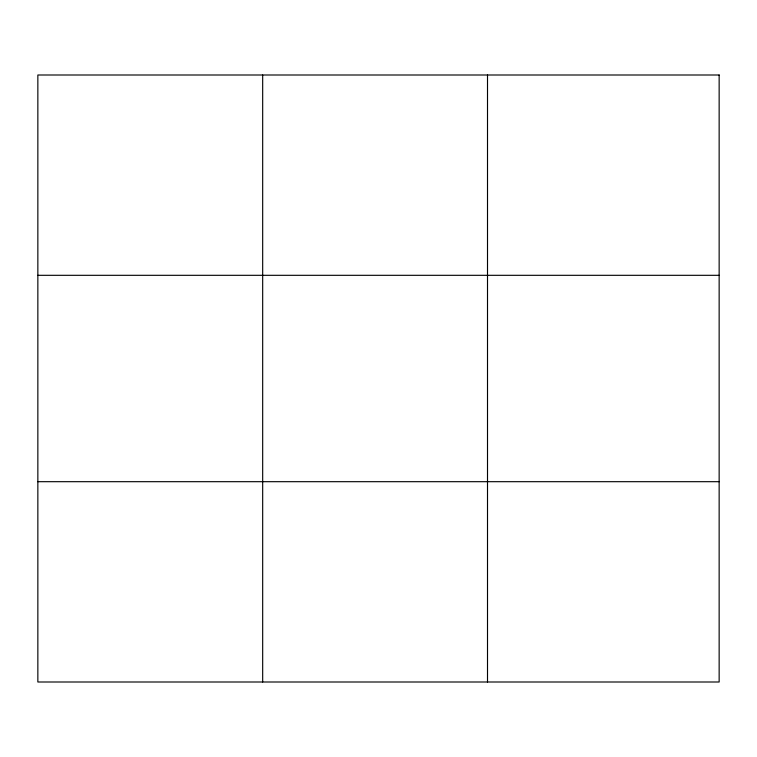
<?xml version="1.0" encoding="UTF-8"?>
<svg xmlns="http://www.w3.org/2000/svg" width="757" height="757" viewBox="0 0 757 757"><rect width="100%" height="100%" fill="white"/><g stroke="black" fill="none" stroke-linecap="round" stroke-linejoin="round"><path stroke-width="1.14" d="M262.679 682L262.679 75M487.508 682L487.508 75M37.85 275.311L719.15 275.311M37.85 481.689L719.15 481.689M719.15 75L719.15 682L37.85 682L37.85 75L719.15 75"/></g></svg>
